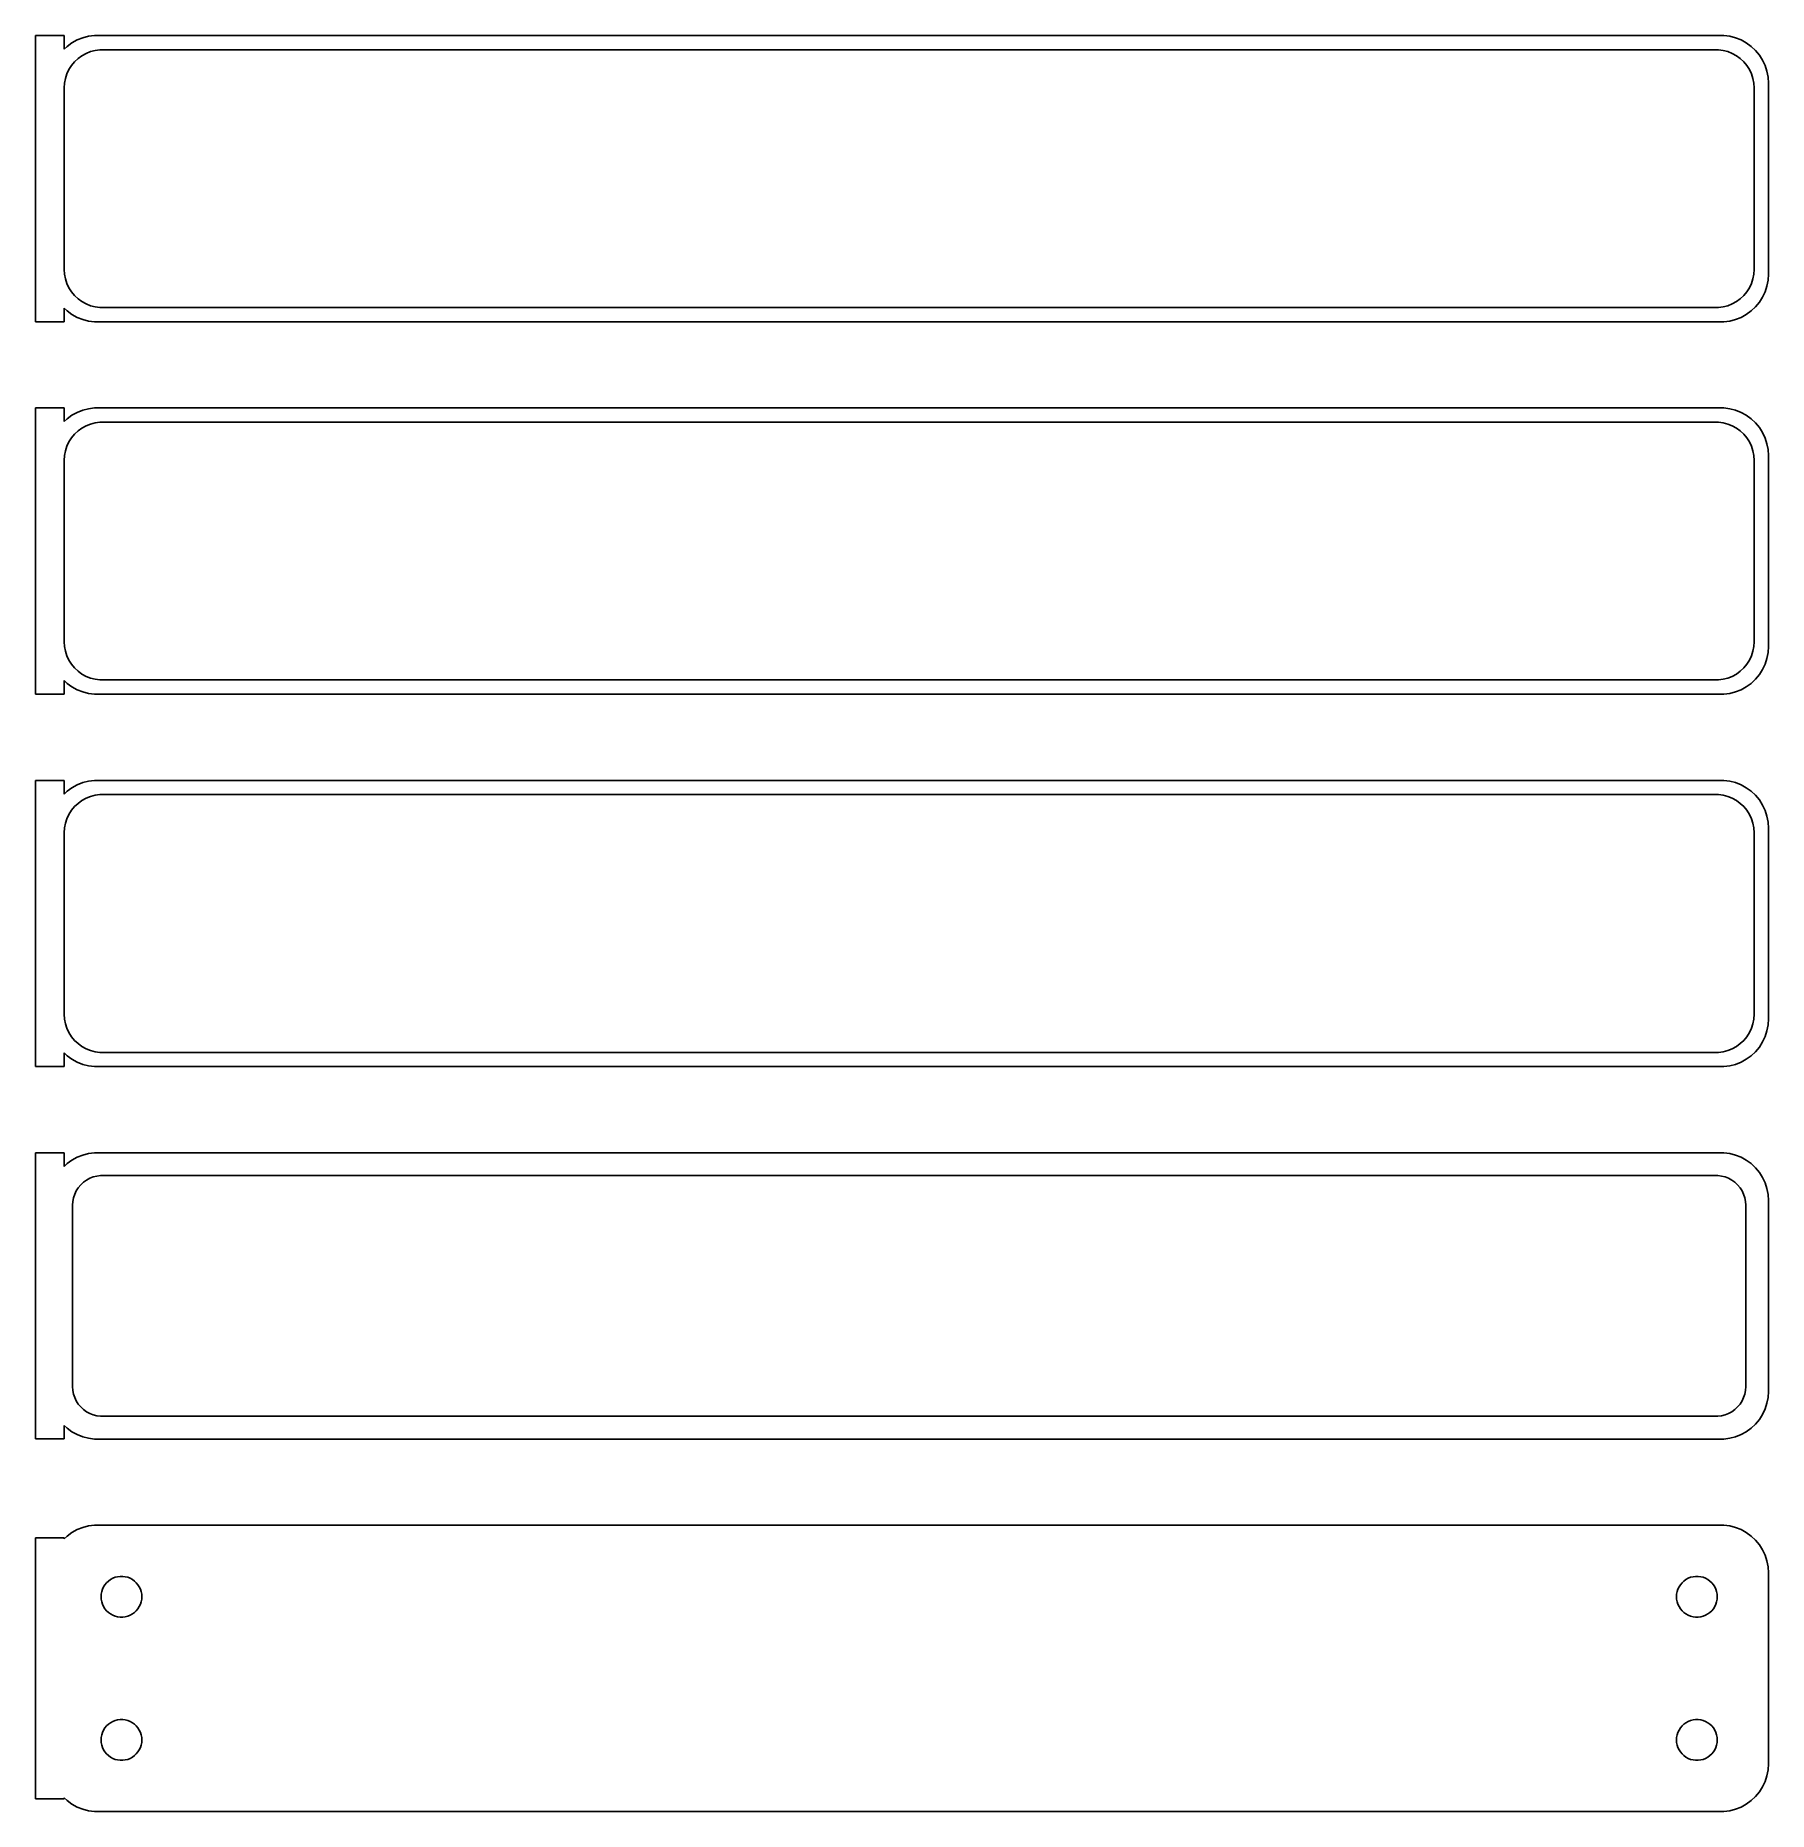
# Model space of a CAD drawing. Header units: metres. Extents: x -92 to 90, y 180 to 366.
import ezdxf

# ---------------------------------------------------------------- set-up
doc = ezdxf.new("R2010")
doc.units = ezdxf.units.M

msp = doc.modelspace()

# ---------------------------------------------------------------- linework, layer by layer
for p, q in [((-88.5, 365.99), (-91.5, 365.99)), ((-91.5, 365.99), (-91.5, 336.01)), ((-88.5, 364.559), (-88.5, 365.99)), ((-88.1871, 364.853), (-88.5, 364.559)), ((-87.6791, 365.222), (-88.1871, 364.853)), ((-87.1289, 365.524), (-87.6791, 365.222)), ((-86.5451, 365.755), (-87.1289, 365.524)), ((-85.9369, 365.911), (-86.5451, 365.755)), ((-85.3139, 365.99), (-85.9369, 365.911)), ((85.3139, 365.99), (-85.3139, 365.99)), ((85.9369, 365.911), (85.3139, 365.99)), ((86.5451, 365.755), (85.9369, 365.911)), ((87.1289, 365.524), (86.5451, 365.755)), ((87.6791, 365.222), (87.1289, 365.524)), ((88.1871, 364.853), (87.6791, 365.222)), ((88.6448, 364.423), (88.1871, 364.853)), ((-88.0052, 362.427), (-87.7361, 362.851)), ((-87.7361, 362.851), (-87.4159, 363.238)), ((-87.4159, 363.238), (-87.0497, 363.582)), ((-87.0497, 363.582), (-86.6433, 363.877)), ((-86.6433, 363.877), (-86.2031, 364.119)), ((-86.2031, 364.119), (-85.7361, 364.304)), ((-85.7361, 364.304), (-85.2495, 364.429)), ((-85.2495, 364.429), (-84.7512, 364.492)), ((-84.7512, 364.492), (84.7512, 364.492)), ((84.7512, 364.492), (85.2495, 364.429)), ((85.2495, 364.429), (85.7361, 364.304)), ((85.7361, 364.304), (86.2031, 364.119)), ((86.2031, 364.119), (86.6433, 363.877)), ((86.6433, 363.877), (87.0497, 363.582)), ((87.0497, 363.582), (87.4159, 363.238)), ((87.4159, 363.238), (87.7361, 362.851)), ((87.7361, 362.851), (88.0052, 362.427)), ((89.0451, 363.939), (88.6448, 364.423)), ((89.3815, 363.409), (89.0451, 363.939)), ((89.6489, 362.841), (89.3815, 363.409)), ((89.8429, 362.243), (89.6489, 362.841)), ((-88.5, 360.5), (-88.4685, 361.001)), ((-88.4685, 361.001), (-88.3743, 361.495)), ((-88.3743, 361.495), (-88.2191, 361.972)), ((-88.2191, 361.972), (-88.0052, 362.427)), ((88.0052, 362.427), (88.2191, 361.972)), ((88.2191, 361.972), (88.3743, 361.495)), ((88.3743, 361.495), (88.4685, 361.001)), ((88.4685, 361.001), (88.5, 360.5)), ((89.9606, 361.627), (89.8429, 362.243)), ((90, 361), (89.9606, 361.627)), ((90, 341), (90, 361)), ((-88.5, 341.5), (-88.5, 360.5)), ((88.5, 360.5), (88.5, 341.5)), ((-88.4685, 340.999), (-88.5, 341.5)), ((-88.3743, 340.505), (-88.4685, 340.999)), ((-88.2191, 340.028), (-88.3743, 340.505)), ((88.3743, 340.505), (88.2191, 340.028)), ((88.4685, 340.999), (88.3743, 340.505)), ((88.5, 341.5), (88.4685, 340.999)), ((89.8429, 339.757), (89.9606, 340.373)), ((89.9606, 340.373), (90, 341)), ((-88.0052, 339.573), (-88.2191, 340.028)), ((-87.7361, 339.149), (-88.0052, 339.573)), ((-87.4159, 338.762), (-87.7361, 339.149)), ((-87.0497, 338.418), (-87.4159, 338.762)), ((87.4159, 338.762), (87.0497, 338.418)), ((87.7361, 339.149), (87.4159, 338.762)), ((88.0052, 339.573), (87.7361, 339.149)), ((88.2191, 340.028), (88.0052, 339.573)), ((89.0451, 338.061), (89.3815, 338.591)), ((89.3815, 338.591), (89.6489, 339.159)), ((89.6489, 339.159), (89.8429, 339.757)), ((-88.5, 337.441), (-88.1871, 337.147)), ((-88.5, 336.01), (-88.5, 337.441)), ((-88.1871, 337.147), (-87.6791, 336.778)), ((-87.6791, 336.778), (-87.1289, 336.476)), ((-86.6433, 338.123), (-87.0497, 338.418)), ((-86.2031, 337.881), (-86.6433, 338.123)), ((-85.7361, 337.696), (-86.2031, 337.881)), ((-85.2495, 337.571), (-85.7361, 337.696)), ((-84.7512, 337.508), (-85.2495, 337.571)), ((84.7512, 337.508), (-84.7512, 337.508)), ((85.2495, 337.571), (84.7512, 337.508)), ((85.7361, 337.696), (85.2495, 337.571)), ((86.2031, 337.881), (85.7361, 337.696)), ((86.6433, 338.123), (86.2031, 337.881)), ((87.0497, 338.418), (86.6433, 338.123)), ((87.1289, 336.476), (87.6791, 336.778)), ((87.6791, 336.778), (88.1871, 337.147)), ((88.1871, 337.147), (88.6448, 337.577)), ((88.6448, 337.577), (89.0451, 338.061)), ((-91.5, 336.01), (-88.5, 336.01)), ((-87.1289, 336.476), (-86.5451, 336.245)), ((-86.5451, 336.245), (-85.9369, 336.089)), ((-85.9369, 336.089), (-85.3139, 336.01)), ((-85.3139, 336.01), (85.3139, 336.01)), ((85.3139, 336.01), (85.9369, 336.089)), ((85.9369, 336.089), (86.5451, 336.245)), ((86.5451, 336.245), (87.1289, 336.476)), ((-88.5, 326.99), (-91.5, 326.99)), ((-91.5, 326.99), (-91.5, 297.01)), ((-88.5, 325.559), (-88.5, 326.99)), ((-88.1871, 325.853), (-88.5, 325.559)), ((-87.6791, 326.222), (-88.1871, 325.853)), ((-87.1289, 326.524), (-87.6791, 326.222)), ((-86.5451, 326.755), (-87.1289, 326.524)), ((-85.9369, 326.911), (-86.5451, 326.755)), ((-85.3139, 326.99), (-85.9369, 326.911)), ((85.3139, 326.99), (-85.3139, 326.99)), ((-85.2495, 325.429), (-84.7512, 325.492)), ((-84.7512, 325.492), (84.7512, 325.492)), ((84.7512, 325.492), (85.2495, 325.429)), ((85.9369, 326.911), (85.3139, 326.99)), ((86.5451, 326.755), (85.9369, 326.911)), ((87.1289, 326.524), (86.5451, 326.755)), ((87.6791, 326.222), (87.1289, 326.524)), ((88.1871, 325.853), (87.6791, 326.222)), ((88.6448, 325.423), (88.1871, 325.853)), ((-88.0052, 323.427), (-87.7361, 323.851)), ((-87.7361, 323.851), (-87.4159, 324.238)), ((-87.4159, 324.238), (-87.0497, 324.582)), ((-87.0497, 324.582), (-86.6433, 324.877)), ((-86.6433, 324.877), (-86.2031, 325.119)), ((-86.2031, 325.119), (-85.7361, 325.304)), ((-85.7361, 325.304), (-85.2495, 325.429)), ((85.2495, 325.429), (85.7361, 325.304)), ((85.7361, 325.304), (86.2031, 325.119)), ((86.2031, 325.119), (86.6433, 324.877)), ((86.6433, 324.877), (87.0497, 324.582)), ((87.0497, 324.582), (87.4159, 324.238)), ((87.4159, 324.238), (87.7361, 323.851)), ((87.7361, 323.851), (88.0052, 323.427)), ((89.0451, 324.939), (88.6448, 325.423)), ((89.3815, 324.409), (89.0451, 324.939)), ((89.6489, 323.841), (89.3815, 324.409)), ((89.8429, 323.243), (89.6489, 323.841)), ((-88.5, 321.5), (-88.4685, 322.001)), ((-88.4685, 322.001), (-88.3743, 322.495)), ((-88.3743, 322.495), (-88.2191, 322.972)), ((-88.2191, 322.972), (-88.0052, 323.427)), ((88.0052, 323.427), (88.2191, 322.972)), ((88.2191, 322.972), (88.3743, 322.495)), ((88.3743, 322.495), (88.4685, 322.001)), ((88.4685, 322.001), (88.5, 321.5)), ((89.9606, 322.627), (89.8429, 323.243)), ((90, 322), (89.9606, 322.627)), ((90, 302), (90, 322)), ((-88.5, 302.5), (-88.5, 321.5)), ((88.5, 321.5), (88.5, 302.5)), ((-88.4685, 301.999), (-88.5, 302.5)), ((-88.3743, 301.505), (-88.4685, 301.999)), ((-88.2191, 301.028), (-88.3743, 301.505)), ((88.3743, 301.505), (88.2191, 301.028)), ((88.4685, 301.999), (88.3743, 301.505)), ((88.5, 302.5), (88.4685, 301.999)), ((89.8429, 300.757), (89.9606, 301.373)), ((89.9606, 301.373), (90, 302)), ((-88.0052, 300.573), (-88.2191, 301.028)), ((-87.7361, 300.149), (-88.0052, 300.573)), ((-87.4159, 299.762), (-87.7361, 300.149)), ((-87.0497, 299.418), (-87.4159, 299.762)), ((87.4159, 299.762), (87.0497, 299.418)), ((87.7361, 300.149), (87.4159, 299.762)), ((88.0052, 300.573), (87.7361, 300.149)), ((88.2191, 301.028), (88.0052, 300.573)), ((89.0451, 299.061), (89.3815, 299.591)), ((89.3815, 299.591), (89.6489, 300.159)), ((89.6489, 300.159), (89.8429, 300.757)), ((-88.5, 298.441), (-88.1871, 298.147)), ((-88.5, 297.01), (-88.5, 298.441)), ((-88.1871, 298.147), (-87.6791, 297.778)), ((-87.6791, 297.778), (-87.1289, 297.476)), ((-86.6433, 299.123), (-87.0497, 299.418)), ((-86.2031, 298.881), (-86.6433, 299.123)), ((-85.7361, 298.696), (-86.2031, 298.881)), ((-85.2495, 298.571), (-85.7361, 298.696)), ((-84.7512, 298.508), (-85.2495, 298.571)), ((84.7512, 298.508), (-84.7512, 298.508)), ((85.2495, 298.571), (84.7512, 298.508)), ((85.7361, 298.696), (85.2495, 298.571)), ((86.2031, 298.881), (85.7361, 298.696)), ((86.6433, 299.123), (86.2031, 298.881)), ((87.0497, 299.418), (86.6433, 299.123)), ((87.1289, 297.476), (87.6791, 297.778)), ((87.6791, 297.778), (88.1871, 298.147)), ((88.1871, 298.147), (88.6448, 298.577)), ((88.6448, 298.577), (89.0451, 299.061)), ((-91.5, 297.01), (-88.5, 297.01)), ((-87.1289, 297.476), (-86.5451, 297.245)), ((-86.5451, 297.245), (-85.9369, 297.089)), ((-85.9369, 297.089), (-85.3139, 297.01)), ((-85.3139, 297.01), (85.3139, 297.01)), ((85.3139, 297.01), (85.9369, 297.089)), ((85.9369, 297.089), (86.5451, 297.245)), ((86.5451, 297.245), (87.1289, 297.476)), ((-88.5, 287.99), (-91.5, 287.99)), ((-91.5, 287.99), (-91.5, 258.01)), ((-88.5, 286.559), (-88.5, 287.99)), ((-88.1871, 286.853), (-88.5, 286.559)), ((-87.6791, 287.222), (-88.1871, 286.853)), ((-87.1289, 287.524), (-87.6791, 287.222)), ((-86.5451, 287.755), (-87.1289, 287.524)), ((-85.9369, 287.911), (-86.5451, 287.755)), ((-85.3139, 287.99), (-85.9369, 287.911)), ((-85.7361, 286.304), (-85.2495, 286.429)), ((85.3139, 287.99), (-85.3139, 287.99)), ((-85.2495, 286.429), (-84.7512, 286.492)), ((-84.7512, 286.492), (84.7512, 286.492)), ((84.7512, 286.492), (85.2495, 286.429)), ((85.2495, 286.429), (85.7361, 286.304)), ((85.9369, 287.911), (85.3139, 287.99)), ((86.5451, 287.755), (85.9369, 287.911)), ((87.1289, 287.524), (86.5451, 287.755)), ((87.6791, 287.222), (87.1289, 287.524)), ((88.1871, 286.853), (87.6791, 287.222)), ((88.6448, 286.423), (88.1871, 286.853)), ((89.0451, 285.939), (88.6448, 286.423)), ((-88.0052, 284.427), (-87.7361, 284.851)), ((-87.7361, 284.851), (-87.4159, 285.238)), ((-87.4159, 285.238), (-87.0497, 285.582)), ((-87.0497, 285.582), (-86.6433, 285.877)), ((-86.6433, 285.877), (-86.2031, 286.119)), ((-86.2031, 286.119), (-85.7361, 286.304)), ((85.7361, 286.304), (86.2031, 286.119)), ((86.2031, 286.119), (86.6433, 285.877)), ((86.6433, 285.877), (87.0497, 285.582)), ((87.0497, 285.582), (87.4159, 285.238)), ((87.4159, 285.238), (87.7361, 284.851)), ((87.7361, 284.851), (88.0052, 284.427)), ((89.3815, 285.409), (89.0451, 285.939)), ((89.6489, 284.841), (89.3815, 285.409)), ((89.8429, 284.243), (89.6489, 284.841)), ((-88.5, 282.5), (-88.4685, 283.001)), ((-88.4685, 283.001), (-88.3743, 283.495)), ((-88.3743, 283.495), (-88.2191, 283.972)), ((-88.2191, 283.972), (-88.0052, 284.427)), ((88.0052, 284.427), (88.2191, 283.972)), ((88.2191, 283.972), (88.3743, 283.495)), ((88.3743, 283.495), (88.4685, 283.001)), ((88.4685, 283.001), (88.5, 282.5)), ((89.9606, 283.627), (89.8429, 284.243)), ((90, 283), (89.9606, 283.627)), ((90, 263), (90, 283)), ((-88.5, 263.5), (-88.5, 282.5)), ((88.5, 282.5), (88.5, 263.5)), ((-88.4685, 262.999), (-88.5, 263.5)), ((-88.3743, 262.505), (-88.4685, 262.999)), ((-88.2191, 262.028), (-88.3743, 262.505)), ((88.3743, 262.505), (88.2191, 262.028)), ((88.4685, 262.999), (88.3743, 262.505)), ((88.5, 263.5), (88.4685, 262.999)), ((89.8429, 261.757), (89.9606, 262.373)), ((89.9606, 262.373), (90, 263)), ((-88.0052, 261.573), (-88.2191, 262.028)), ((-87.7361, 261.149), (-88.0052, 261.573)), ((-87.4159, 260.762), (-87.7361, 261.149)), ((-87.0497, 260.418), (-87.4159, 260.762)), ((-86.6433, 260.123), (-87.0497, 260.418)), ((87.0497, 260.418), (86.6433, 260.123)), ((87.4159, 260.762), (87.0497, 260.418)), ((87.7361, 261.149), (87.4159, 260.762)), ((88.0052, 261.573), (87.7361, 261.149)), ((88.2191, 262.028), (88.0052, 261.573)), ((89.0451, 260.061), (89.3815, 260.591)), ((89.3815, 260.591), (89.6489, 261.159)), ((89.6489, 261.159), (89.8429, 261.757)), ((-88.5, 259.441), (-88.1871, 259.147)), ((-88.5, 258.01), (-88.5, 259.441)), ((-88.1871, 259.147), (-87.6791, 258.778)), ((-87.6791, 258.778), (-87.1289, 258.476)), ((-86.2031, 259.881), (-86.6433, 260.123)), ((-85.7361, 259.696), (-86.2031, 259.881)), ((-85.2495, 259.571), (-85.7361, 259.696)), ((-84.7512, 259.508), (-85.2495, 259.571)), ((84.7512, 259.508), (-84.7512, 259.508)), ((85.2495, 259.571), (84.7512, 259.508)), ((85.7361, 259.696), (85.2495, 259.571)), ((86.2031, 259.881), (85.7361, 259.696)), ((86.6433, 260.123), (86.2031, 259.881)), ((87.1289, 258.476), (87.6791, 258.778)), ((87.6791, 258.778), (88.1871, 259.147)), ((88.1871, 259.147), (88.6448, 259.577)), ((88.6448, 259.577), (89.0451, 260.061)), ((-91.5, 258.01), (-88.5, 258.01)), ((-87.1289, 258.476), (-86.5451, 258.245)), ((-86.5451, 258.245), (-85.9369, 258.089)), ((-85.9369, 258.089), (-85.3139, 258.01)), ((-85.3139, 258.01), (85.3139, 258.01)), ((85.3139, 258.01), (85.9369, 258.089)), ((85.9369, 258.089), (86.5451, 258.245)), ((86.5451, 258.245), (87.1289, 258.476)), ((-88.5, 248.979), (-91.5, 248.979)), ((-91.5, 248.979), (-91.5, 219.021)), ((-88.5, 247.559), (-88.5, 248.979)), ((-88.1871, 247.853), (-88.5, 247.559)), ((-87.6791, 248.222), (-88.1871, 247.853)), ((-87.1289, 248.524), (-87.6791, 248.222)), ((-86.5451, 248.755), (-87.1289, 248.524)), ((-85.9369, 248.911), (-86.5451, 248.755)), ((-85.3139, 248.99), (-85.9369, 248.911)), ((85.3139, 248.99), (-85.3139, 248.99)), ((85.9369, 248.911), (85.3139, 248.99)), ((86.5451, 248.755), (85.9369, 248.911)), ((87.1289, 248.524), (86.5451, 248.755)), ((87.6791, 248.222), (87.1289, 248.524)), ((88.1871, 247.853), (87.6791, 248.222)), ((88.6448, 247.423), (88.1871, 247.853)), ((89.0451, 246.939), (88.6448, 247.423)), ((-87.0184, 245.33), (-86.7692, 245.631)), ((-86.7692, 245.631), (-86.4843, 245.899)), ((-86.4843, 245.899), (-86.168, 246.128)), ((-86.168, 246.128), (-85.8254, 246.317)), ((-85.8254, 246.317), (-85.4619, 246.461)), ((-85.4619, 246.461), (-85.0833, 246.558)), ((-85.0833, 246.558), (-84.6955, 246.607)), ((-84.6955, 246.607), (84.6955, 246.607)), ((84.6955, 246.607), (85.0833, 246.558)), ((85.0833, 246.558), (85.4619, 246.461)), ((85.4619, 246.461), (85.8254, 246.317)), ((85.8254, 246.317), (86.168, 246.128)), ((86.168, 246.128), (86.4843, 245.899)), ((86.4843, 245.899), (86.7692, 245.631)), ((86.7692, 245.631), (87.0184, 245.33)), ((89.3815, 246.409), (89.0451, 246.939)), ((89.6489, 245.841), (89.3815, 246.409)), ((89.8429, 245.243), (89.6489, 245.841)), ((-87.6129, 243.5), (-87.5884, 243.89)), ((-87.5884, 243.89), (-87.5151, 244.274)), ((-87.5151, 244.274), (-87.3943, 244.646)), ((-87.3943, 244.646), (-87.2279, 245)), ((-87.2279, 245), (-87.0184, 245.33)), ((87.0184, 245.33), (87.2279, 245)), ((87.2279, 245), (87.3943, 244.646)), ((87.3943, 244.646), (87.5151, 244.274)), ((87.5151, 244.274), (87.5884, 243.89)), ((87.5884, 243.89), (87.6129, 243.5)), ((89.9606, 244.627), (89.8429, 245.243)), ((90, 244), (89.9606, 244.627)), ((90, 224), (90, 244)), ((-87.6129, 224.5), (-87.6129, 243.5)), ((87.6129, 243.5), (87.6129, 224.5)), ((-87.5884, 224.11), (-87.6129, 224.5)), ((-87.5151, 223.726), (-87.5884, 224.11)), ((-87.3943, 223.354), (-87.5151, 223.726)), ((-87.2279, 223), (-87.3943, 223.354)), ((87.3943, 223.354), (87.2279, 223)), ((87.5151, 223.726), (87.3943, 223.354)), ((87.5884, 224.11), (87.5151, 223.726)), ((87.6129, 224.5), (87.5884, 224.11)), ((89.8429, 222.757), (89.9606, 223.373)), ((89.9606, 223.373), (90, 224)), ((-87.0184, 222.67), (-87.2279, 223)), ((-86.7692, 222.369), (-87.0184, 222.67)), ((-86.4843, 222.101), (-86.7692, 222.369)), ((-86.168, 221.872), (-86.4843, 222.101)), ((-85.8254, 221.683), (-86.168, 221.872)), ((-85.4619, 221.539), (-85.8254, 221.683)), ((-85.0833, 221.442), (-85.4619, 221.539)), ((-84.6955, 221.393), (-85.0833, 221.442)), ((84.6955, 221.393), (-84.6955, 221.393)), ((85.0833, 221.442), (84.6955, 221.393)), ((85.4619, 221.539), (85.0833, 221.442)), ((85.8254, 221.683), (85.4619, 221.539)), ((86.168, 221.872), (85.8254, 221.683)), ((86.4843, 222.101), (86.168, 221.872)), ((86.7692, 222.369), (86.4843, 222.101)), ((87.0184, 222.67), (86.7692, 222.369)), ((87.2279, 223), (87.0184, 222.67)), ((89.0451, 221.061), (89.3815, 221.591)), ((89.3815, 221.591), (89.6489, 222.159)), ((89.6489, 222.159), (89.8429, 222.757)), ((-88.5, 219.021), (-88.5, 220.441)), ((-88.5, 220.441), (-88.1871, 220.147)), ((-88.1871, 220.147), (-87.6791, 219.778)), ((-87.6791, 219.778), (-87.1289, 219.476)), ((-87.1289, 219.476), (-86.5451, 219.245)), ((86.5451, 219.245), (87.1289, 219.476)), ((87.1289, 219.476), (87.6791, 219.778)), ((87.6791, 219.778), (88.1871, 220.147)), ((88.1871, 220.147), (88.6448, 220.577)), ((88.6448, 220.577), (89.0451, 221.061)), ((-91.5, 219.021), (-88.5, 219.021)), ((-86.5451, 219.245), (-85.9369, 219.089)), ((-85.9369, 219.089), (-85.3139, 219.01)), ((-85.3139, 219.01), (85.3139, 219.01)), ((85.3139, 219.01), (85.9369, 219.089)), ((85.9369, 219.089), (86.5451, 219.245)), ((-88.5, 208.653), (-91.5, 208.653)), ((-91.5, 208.653), (-91.5, 181.347)), ((-88.1871, 208.853), (-88.5, 208.559)), ((-88.5, 208.559), (-88.5, 208.653)), ((-87.6791, 209.222), (-88.1871, 208.853)), ((-87.1289, 209.524), (-87.6791, 209.222)), ((-86.5451, 209.755), (-87.1289, 209.524)), ((-85.9369, 209.911), (-86.5451, 209.755)), ((-85.3139, 209.99), (-85.9369, 209.911)), ((85.3139, 209.99), (-85.3139, 209.99)), ((85.9369, 209.911), (85.3139, 209.99)), ((86.5451, 209.755), (85.9369, 209.911)), ((87.1289, 209.524), (86.5451, 209.755)), ((87.6791, 209.222), (87.1289, 209.524)), ((88.1871, 208.853), (87.6791, 209.222)), ((88.6448, 208.423), (88.1871, 208.853)), ((89.0451, 207.939), (88.6448, 208.423)), ((89.3815, 207.409), (89.0451, 207.939)), ((89.6489, 206.841), (89.3815, 207.409)), ((89.8429, 206.243), (89.6489, 206.841)), ((-83.1598, 204.531), (-82.9001, 204.597)), ((-82.9001, 204.597), (-82.6341, 204.631)), ((-82.6341, 204.631), (-82.3659, 204.631)), ((-82.3659, 204.631), (-82.0999, 204.597)), ((-82.0999, 204.597), (-81.8401, 204.531)), ((81.8401, 204.531), (82.0999, 204.597)), ((82.0999, 204.597), (82.3659, 204.631)), ((82.3659, 204.631), (82.6341, 204.631)), ((82.6341, 204.631), (82.9001, 204.597)), ((82.9001, 204.597), (83.1598, 204.531)), ((89.9606, 205.627), (89.8429, 206.243)), ((90, 205), (89.9606, 205.627)), ((90, 185), (90, 205)), ((-84.6353, 202.5), (-84.6185, 202.768)), ((-84.6185, 202.768), (-84.5682, 203.031)), ((-84.5682, 203.031), (-84.4853, 203.286)), ((-84.4853, 203.286), (-84.3712, 203.529)), ((-84.3712, 203.529), (-84.2275, 203.755)), ((-84.2275, 203.755), (-84.0566, 203.962)), ((-84.0566, 203.962), (-83.8611, 204.145)), ((-83.8611, 204.145), (-83.6441, 204.303)), ((-83.6441, 204.303), (-83.4092, 204.432)), ((-83.4092, 204.432), (-83.1598, 204.531)), ((-81.8401, 204.531), (-81.5908, 204.432)), ((-81.5908, 204.432), (-81.3559, 204.303)), ((-81.3559, 204.303), (-81.1389, 204.145)), ((-81.1389, 204.145), (-80.9434, 203.962)), ((-80.9434, 203.962), (-80.7725, 203.755)), ((-80.7725, 203.755), (-80.6288, 203.529)), ((-80.6288, 203.529), (-80.5146, 203.286)), ((-80.5146, 203.286), (-80.4318, 203.031)), ((-80.4318, 203.031), (-80.3815, 202.768)), ((-80.3815, 202.768), (-80.3647, 202.5)), ((80.3647, 202.5), (80.3815, 202.768)), ((80.3815, 202.768), (80.4318, 203.031)), ((80.4318, 203.031), (80.5146, 203.286)), ((80.5146, 203.286), (80.6288, 203.529)), ((80.6288, 203.529), (80.7725, 203.755)), ((80.7725, 203.755), (80.9434, 203.962)), ((80.9434, 203.962), (81.1389, 204.145)), ((81.1389, 204.145), (81.3559, 204.303)), ((81.3559, 204.303), (81.5908, 204.432)), ((81.5908, 204.432), (81.8401, 204.531)), ((83.1598, 204.531), (83.4092, 204.432)), ((83.4092, 204.432), (83.6441, 204.303)), ((83.6441, 204.303), (83.8611, 204.145)), ((83.8611, 204.145), (84.0566, 203.962)), ((84.0566, 203.962), (84.2275, 203.755)), ((84.2275, 203.755), (84.3712, 203.529)), ((84.3712, 203.529), (84.4853, 203.286)), ((84.4853, 203.286), (84.5682, 203.031)), ((84.5682, 203.031), (84.6185, 202.768)), ((84.6185, 202.768), (84.6353, 202.5)), ((-84.6185, 202.232), (-84.6353, 202.5)), ((-84.5682, 201.969), (-84.6185, 202.232)), ((-84.4853, 201.714), (-84.5682, 201.969)), ((-84.3712, 201.471), (-84.4853, 201.714)), ((-84.2275, 201.245), (-84.3712, 201.471)), ((-84.0566, 201.038), (-84.2275, 201.245)), ((-83.8611, 200.855), (-84.0566, 201.038)), ((-80.9434, 201.038), (-81.1389, 200.855)), ((-80.7725, 201.245), (-80.9434, 201.038)), ((-80.6288, 201.471), (-80.7725, 201.245)), ((-80.5146, 201.714), (-80.6288, 201.471)), ((-80.4318, 201.969), (-80.5146, 201.714)), ((-80.3815, 202.232), (-80.4318, 201.969)), ((-80.3647, 202.5), (-80.3815, 202.232)), ((80.3815, 202.232), (80.3647, 202.5)), ((80.4318, 201.969), (80.3815, 202.232)), ((80.5146, 201.714), (80.4318, 201.969)), ((80.6288, 201.471), (80.5146, 201.714)), ((80.7725, 201.245), (80.6288, 201.471)), ((80.9434, 201.038), (80.7725, 201.245)), ((81.1389, 200.855), (80.9434, 201.038)), ((84.0566, 201.038), (83.8611, 200.855)), ((84.2275, 201.245), (84.0566, 201.038)), ((84.3712, 201.471), (84.2275, 201.245)), ((84.4853, 201.714), (84.3712, 201.471)), ((84.5682, 201.969), (84.4853, 201.714)), ((84.6185, 202.232), (84.5682, 201.969)), ((84.6353, 202.5), (84.6185, 202.232)), ((-83.6441, 200.697), (-83.8611, 200.855)), ((-83.4092, 200.568), (-83.6441, 200.697)), ((-83.1598, 200.469), (-83.4092, 200.568)), ((-82.9001, 200.403), (-83.1598, 200.469)), ((-82.6341, 200.369), (-82.9001, 200.403)), ((-82.3659, 200.369), (-82.6341, 200.369)), ((-82.0999, 200.403), (-82.3659, 200.369)), ((-81.8401, 200.469), (-82.0999, 200.403)), ((-81.5908, 200.568), (-81.8401, 200.469)), ((-81.3559, 200.697), (-81.5908, 200.568)), ((-81.1389, 200.855), (-81.3559, 200.697)), ((81.3559, 200.697), (81.1389, 200.855)), ((81.5908, 200.568), (81.3559, 200.697)), ((81.8401, 200.469), (81.5908, 200.568)), ((82.0999, 200.403), (81.8401, 200.469)), ((82.3659, 200.369), (82.0999, 200.403)), ((82.6341, 200.369), (82.3659, 200.369)), ((82.9001, 200.403), (82.6341, 200.369)), ((83.1598, 200.469), (82.9001, 200.403)), ((83.4092, 200.568), (83.1598, 200.469)), ((83.6441, 200.697), (83.4092, 200.568)), ((83.8611, 200.855), (83.6441, 200.697)), ((-84.6185, 187.768), (-84.5682, 188.031)), ((-84.5682, 188.031), (-84.4853, 188.286)), ((-84.4853, 188.286), (-84.3712, 188.529)), ((-84.3712, 188.529), (-84.2275, 188.755)), ((-84.2275, 188.755), (-84.0566, 188.962)), ((-84.0566, 188.962), (-83.8611, 189.145)), ((-83.8611, 189.145), (-83.6441, 189.303)), ((-83.6441, 189.303), (-83.4092, 189.432)), ((-83.4092, 189.432), (-83.1598, 189.531)), ((-83.1598, 189.531), (-82.9001, 189.597)), ((-82.9001, 189.597), (-82.6341, 189.631)), ((-82.6341, 189.631), (-82.3659, 189.631)), ((-82.3659, 189.631), (-82.0999, 189.597)), ((-82.0999, 189.597), (-81.8401, 189.531)), ((-81.8401, 189.531), (-81.5908, 189.432)), ((-81.5908, 189.432), (-81.3559, 189.303)), ((-81.3559, 189.303), (-81.1389, 189.145)), ((-81.1389, 189.145), (-80.9434, 188.962)), ((-80.9434, 188.962), (-80.7725, 188.755)), ((-80.7725, 188.755), (-80.6288, 188.529)), ((-80.6288, 188.529), (-80.5146, 188.286)), ((-80.5146, 188.286), (-80.4318, 188.031)), ((-80.4318, 188.031), (-80.3815, 187.768)), ((80.3815, 187.768), (80.4318, 188.031)), ((80.4318, 188.031), (80.5146, 188.286)), ((80.5146, 188.286), (80.6288, 188.529)), ((80.6288, 188.529), (80.7725, 188.755)), ((80.7725, 188.755), (80.9434, 188.962)), ((80.9434, 188.962), (81.1389, 189.145)), ((81.1389, 189.145), (81.3559, 189.303)), ((81.3559, 189.303), (81.5908, 189.432)), ((81.5908, 189.432), (81.8401, 189.531)), ((81.8401, 189.531), (82.0999, 189.597)), ((82.0999, 189.597), (82.3659, 189.631)), ((82.3659, 189.631), (82.6341, 189.631)), ((82.6341, 189.631), (82.9001, 189.597)), ((82.9001, 189.597), (83.1598, 189.531)), ((83.1598, 189.531), (83.4092, 189.432)), ((83.4092, 189.432), (83.6441, 189.303)), ((83.6441, 189.303), (83.8611, 189.145)), ((83.8611, 189.145), (84.0566, 188.962)), ((84.0566, 188.962), (84.2275, 188.755)), ((84.2275, 188.755), (84.3712, 188.529)), ((84.3712, 188.529), (84.4853, 188.286)), ((84.4853, 188.286), (84.5682, 188.031)), ((84.5682, 188.031), (84.6185, 187.768)), ((-84.6353, 187.5), (-84.6185, 187.768)), ((-84.6185, 187.232), (-84.6353, 187.5)), ((-84.5682, 186.969), (-84.6185, 187.232)), ((-84.4853, 186.714), (-84.5682, 186.969)), ((-84.3712, 186.471), (-84.4853, 186.714)), ((-84.2275, 186.245), (-84.3712, 186.471)), ((-84.0566, 186.038), (-84.2275, 186.245)), ((-83.8611, 185.855), (-84.0566, 186.038)), ((-80.9434, 186.038), (-81.1389, 185.855)), ((-80.7725, 186.245), (-80.9434, 186.038)), ((-80.6288, 186.471), (-80.7725, 186.245)), ((-80.5146, 186.714), (-80.6288, 186.471)), ((-80.4318, 186.969), (-80.5146, 186.714)), ((-80.3815, 187.232), (-80.4318, 186.969)), ((-80.3815, 187.768), (-80.3647, 187.5)), ((-80.3647, 187.5), (-80.3815, 187.232)), ((80.3647, 187.5), (80.3815, 187.768)), ((80.3815, 187.232), (80.3647, 187.5)), ((80.4318, 186.969), (80.3815, 187.232)), ((80.5146, 186.714), (80.4318, 186.969)), ((80.6288, 186.471), (80.5146, 186.714)), ((80.7725, 186.245), (80.6288, 186.471)), ((80.9434, 186.038), (80.7725, 186.245)), ((81.1389, 185.855), (80.9434, 186.038)), ((84.0566, 186.038), (83.8611, 185.855)), ((84.2275, 186.245), (84.0566, 186.038)), ((84.3712, 186.471), (84.2275, 186.245)), ((84.4853, 186.714), (84.3712, 186.471)), ((84.5682, 186.969), (84.4853, 186.714)), ((84.6185, 187.232), (84.5682, 186.969)), ((84.6185, 187.768), (84.6353, 187.5)), ((84.6353, 187.5), (84.6185, 187.232)), ((-83.6441, 185.697), (-83.8611, 185.855)), ((-83.4092, 185.568), (-83.6441, 185.697)), ((-83.1598, 185.469), (-83.4092, 185.568)), ((-82.9001, 185.403), (-83.1598, 185.469)), ((-82.6341, 185.369), (-82.9001, 185.403)), ((-82.3659, 185.369), (-82.6341, 185.369)), ((-82.0999, 185.403), (-82.3659, 185.369)), ((-81.8401, 185.469), (-82.0999, 185.403)), ((-81.5908, 185.568), (-81.8401, 185.469)), ((-81.3559, 185.697), (-81.5908, 185.568)), ((-81.1389, 185.855), (-81.3559, 185.697)), ((81.3559, 185.697), (81.1389, 185.855)), ((81.5908, 185.568), (81.3559, 185.697)), ((81.8401, 185.469), (81.5908, 185.568)), ((82.0999, 185.403), (81.8401, 185.469)), ((82.3659, 185.369), (82.0999, 185.403)), ((82.6341, 185.369), (82.3659, 185.369)), ((82.9001, 185.403), (82.6341, 185.369)), ((83.1598, 185.469), (82.9001, 185.403)), ((83.4092, 185.568), (83.1598, 185.469)), ((83.6441, 185.697), (83.4092, 185.568)), ((83.8611, 185.855), (83.6441, 185.697)), ((89.8429, 183.757), (89.9606, 184.373)), ((89.9606, 184.373), (90, 185)), ((89.0451, 182.061), (89.3815, 182.591)), ((89.3815, 182.591), (89.6489, 183.159)), ((89.6489, 183.159), (89.8429, 183.757)), ((-91.5, 181.347), (-88.5, 181.347)), ((-88.5, 181.347), (-88.5, 181.441)), ((-88.5, 181.441), (-88.1871, 181.147)), ((-88.1871, 181.147), (-87.6791, 180.778)), ((-87.6791, 180.778), (-87.1289, 180.476)), ((-87.1289, 180.476), (-86.5451, 180.245)), ((86.5451, 180.245), (87.1289, 180.476)), ((87.1289, 180.476), (87.6791, 180.778)), ((87.6791, 180.778), (88.1871, 181.147)), ((88.1871, 181.147), (88.6448, 181.577)), ((88.6448, 181.577), (89.0451, 182.061)), ((-86.5451, 180.245), (-85.9369, 180.089)), ((-85.9369, 180.089), (-85.3139, 180.01)), ((-85.3139, 180.01), (85.3139, 180.01)), ((85.3139, 180.01), (85.9369, 180.089)), ((85.9369, 180.089), (86.5451, 180.245))]:
    msp.add_line(p, q)

doc.saveas('drawing.dxf')
